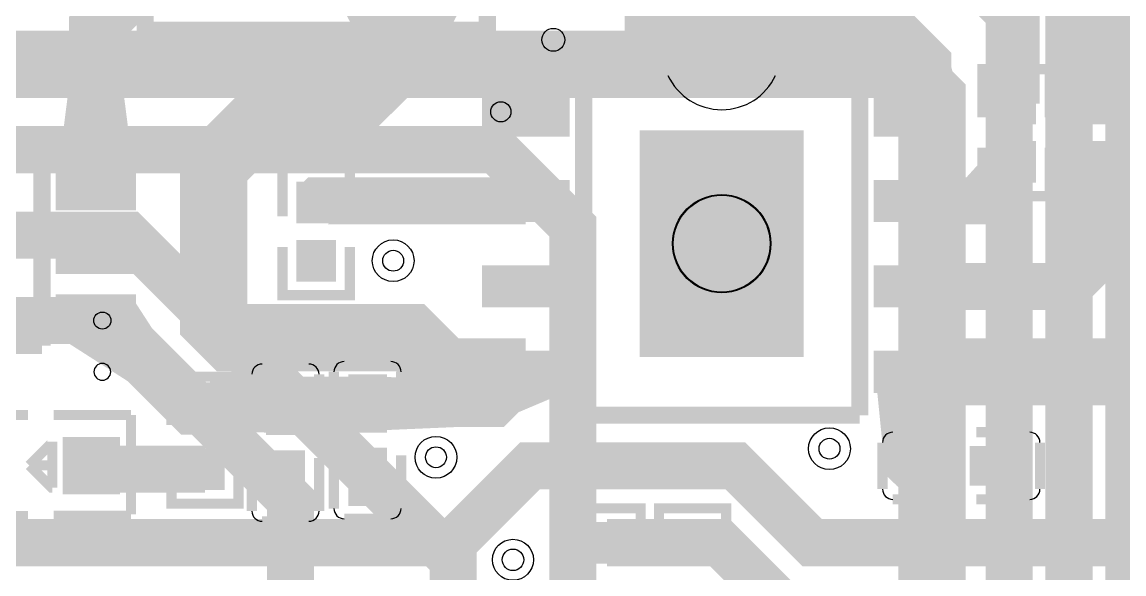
# Model space of a CAD drawing. Header units: millimetres. Extents: x -24 to 24, y -24 to 24.
# Drawn here: x -5.76 to 10.6, y 4.87 to 13.07 of the extents above; entities that cross this region are included whole.
import ezdxf

# ---------------------------------------------------------------- set-up
doc = ezdxf.new("R2010")
doc.units = ezdxf.units.MM
for name, color, linetype, true_color in [('BoardOutLine', 7, 'Continuous', 0xff00ff), ('BottomLayer', 7, 'Continuous', 0x0000ff), ('BottomSolderMaskLayer', 7, 'Continuous', 0xaa00ff), ('Document', 7, 'Continuous', 0xffffff), ('Hole', 7, 'Continuous', 0x222222), ('Multi-Layer', 7, 'Continuous', 0xc0c0c0), ('TopLayer', 7, 'Continuous', 0xff0000), ('TopPasteMaskLayer', 7, 'Continuous', 0x808080), ('TopSilkLayer', 7, 'Continuous', 0xffcc00), ('TopSolderMaskLayer', 7, 'Continuous', 0x800080)]:
    doc.layers.add(name, color=color, linetype=linetype, true_color=true_color)

msp = doc.modelspace()

# ---------------------------------------------------------------- hatches: boundary and pattern name
at = {"layer": 'BottomSolderMaskLayer'}
msp.add_hatch(color=256, dxfattribs=at).paths.add_polyline_path([(3.4053524834323525, 8.094081519345764), (3.4053524834323525, 11.463931659046125), (5.8422980118687065, 11.463931659046125), (5.8422980118687065, 8.094081519345764)])
at = {"layer": 'Document'}
for points in [[(-4.801625603251182, 6.209931419862755), (-4.801625603251182, 6.749936499873002), (-4.671653543307116, 6.749936499873002), (-4.671653543307116, 6.209931419862755)], [(-5.007264414528777, 6.545389890779802), (-4.467259334518644, 6.545389890779802), (-4.467259334518644, 6.415392430784777), (-5.007264414528777, 6.415392430784777)]]:
    msp.add_hatch(color=256, dxfattribs=at).paths.add_polyline_path(points)
at = {"layer": 'Multi-Layer'}
msp.add_hatch(color=256, dxfattribs=at).paths.add_polyline_path([(3.423825247650484, 8.129006858013781), (3.423825247650484, 11.429006858013736), (5.823825247650348, 11.429006858013736), (5.823825247650348, 8.129006858013781)])
at = {"layer": 'TopLayer'}
for points in [[(0.7736601473203564, 13.324856489712943), (-1.0271653543308048, 13.324856489712943), (-0.6270002540004498, 12.573025146050213), (0.3729997459995502, 12.573025146050213)], [(0.5708153416306914, 12.943053086106147), (-1.229210058420108, 12.943053086106147), (-0.8291592583185547, 12.370866141732222), (0.17084074168144525, 12.370866141732222)], [(6.931684023368007, 11.983726187452248), (8.133101346202693, 11.983726187452248), (8.032143764287639, 12.406896113792186), (7.032143764287639, 12.406896113792186)], [(-4.115849631699234, 10.911861823723598), (-5.220726441452939, 10.911861823723598), (-5.069062738125467, 12.111861823723643), (-4.269062738125399, 12.111861823723643)], [(-4.114795529591106, 10.911851663703374), (-5.219723139446273, 10.911851663703374), (-5.068498856997621, 12.111851663703305), (-4.268498856997667, 12.111851663703305)], [(9.263652527305112, 11.58003556007111), (8.723647447294752, 11.58003556007111), (8.723647447294752, 12.14566929133855), (9.263652527305112, 12.14566929133855)], [(10.481838963678001, 11.58003556007111), (9.941833883667869, 11.58003556007111), (9.941833883667869, 12.14566929133855), (10.481838963678001, 12.14566929133855)], [(2.315519431038865, 11.984023368046678), (2.315519431038865, 11.384023368046769), (1.1155194310388197, 11.384023368046769), (1.1155194310388197, 11.984023368046678)], [(8.13213106426224, 11.984023368046678), (8.13213106426224, 11.384023368046769), (6.932131064262194, 11.384023368046769), (6.932131064262194, 11.984023368046678)], [(9.263652527305112, 10.714401828803602), (8.723647447294752, 11.28001016002031), (8.168732537465075, 10.667233934467845), (8.657962915925964, 10.16652273304544)], [(9.263652527305112, 11.28001016002031), (8.723647447294752, 11.28001016002031), (8.723647447294752, 10.714376428752757), (9.263652527305112, 10.714376428752757)], [(10.481838963678001, 11.28001016002031), (9.941833883667869, 11.28001016002031), (9.941833883667869, 10.714376428752757), (10.481838963678001, 10.714376428752757)], [(-4.116560833121639, 10.290551181102273), (-4.116560833121639, 10.912852425704841), (-5.221463042926075, 10.912852425704841), (-5.221463042926075, 10.290551181102273)], [(-1.667005334010696, 10.107848615697208), (-1.1270002540004498, 10.107848615697208), (-1.1270002540004498, 10.673482346964647), (-1.667005334010696, 10.673482346964647)], [(2.315519431038865, 10.714020828041612), (2.315519431038865, 10.114020828041703), (1.1155194310388197, 10.114020828041703), (1.1155194310388197, 10.714020828041612)], [(8.13213106426224, 10.714020828041612), (8.13213106426224, 10.114020828041703), (6.932131064262194, 10.114020828041703), (6.932131064262194, 10.714020828041612)], [(-4.116535433070794, 9.34023368046735), (-4.116535433070794, 9.962534925069804), (-5.22143764287523, 9.962534925069804), (-5.22143764287523, 9.34023368046735)], [(-1.667005334010696, 9.807823215646408), (-1.1270002540004498, 9.807823215646408), (-1.1270002540004498, 9.242189484378969), (-1.667005334010696, 9.242189484378969)], [(2.315519431038865, 9.444018288036546), (2.315519431038865, 8.844018288036636), (1.1155194310388197, 8.844018288036636), (1.1155194310388197, 9.444018288036546)], [(8.13213106426224, 9.444018288036546), (8.13213106426224, 8.844018288036636), (6.932131064262194, 8.844018288036636), (6.932131064262194, 9.444018288036546)], [(-4.116535433070794, 8.391084582169128), (-4.116535433070794, 9.013385826771696), (-5.22143764287523, 9.013385826771696), (-5.22143764287523, 8.391084582169128)], [(-4.115849631699234, 8.957429514859086), (-5.220726441452939, 8.392176784353524), (-4.197790195580296, 7.736068072136163), (-3.542900685801442, 8.071120142240261)], [(2.315519431038865, 8.174015748031366), (2.315519431038865, 7.57401574803157), (1.1155194310388197, 7.57401574803157), (1.1155194310388197, 8.174015748031366)], [(8.13213106426224, 8.174015748031366), (8.13213106426224, 7.57401574803157), (6.932131064262194, 7.57401574803157), (6.932131064262194, 8.174015748031366)], [(2.315519431038865, 7.573990347980725), (1.1155448310896645, 7.990982981965999), (0.9970789941579596, 7.650571501142963), (1.611912623825333, 7.275463550927157)], [(-2.1231648463297006, 6.970942341884665), (-2.1231648463297006, 7.761036322072528), (-2.9728473456946176, 7.741021082042153), (-2.9728473456946176, 6.99100838201673)], [(-1.5831851663704128, 6.970942341884665), (-2.1231902463804317, 6.970942341884665), (-2.1231902463804317, 7.761036322072528), (-1.5831851663704128, 7.761036322072528)], [(-0.36499872999741, 7.008026416052758), (-0.9050038100076563, 7.008026416052758), (-0.9050038100076563, 7.7981203962407335), (-0.36499872999741, 7.7981203962407335)], [(-0.36499872999741, 7.7981203962407335), (-0.36499872999741, 7.008026416052758), (0.6849885699772358, 7.053086106172145), (0.6849885699772358, 7.753086106172191)], [(-2.778003556007093, 7.008026416052758), (-3.3180086360172254, 7.008026416052758), (-3.3180086360172254, 7.573660147320311), (-2.778003556007093, 7.573660147320311)], [(8.132105664211394, 7.573990347980725), (6.932131064262194, 7.573990347980725), (7.032156464312948, 6.579629159258275), (8.032156464312948, 6.579629159258275)], [(-5.1367538735077005, 6.080543561087097), (-5.1367538735077005, 6.880543561087052), (-4.336753873507746, 6.880543561087052), (-4.336753873507746, 6.080543561087097)], [(-2.778003556007093, 6.708001016001958), (-3.3180086360172254, 6.708001016001958), (-3.3180086360172254, 6.142367284734519), (-2.778003556007093, 6.142367284734519)], [(-0.36499872999741, 6.708001016001958), (-0.9050038100076563, 6.708001016001958), (-0.9050038100076563, 5.917907035814096), (-0.36499872999741, 5.917907035814096)], [(8.029819659639315, 6.747015494030961), (8.029819659639315, 6.207010414020829), (7.23972567945134, 6.207010414020829), (7.23972567945134, 6.747015494030961)], [(8.329845059690115, 6.747015494030961), (8.329845059690115, 6.207010414020829), (9.11993903987809, 6.207010414020829), (9.11993903987809, 6.747015494030961)], [(-1.5831851663704128, 6.670916941833866), (-2.1231902463804317, 6.670916941833866), (-2.1231902463804317, 5.88082296164589), (-1.5831851663704128, 5.88082296164589)], [(3.1910083820168893, 5.051206502412924), (2.651003302006643, 5.051206502412924), (2.651003302006643, 5.6168402336804775), (3.1910083820168893, 5.6168402336804775)], [(4.461010922021842, 5.051206502412924), (3.9210058420117093, 5.051206502412924), (3.9210058420117093, 5.6168402336804775), (4.461010922021842, 5.6168402336804775)]]:
    msp.add_hatch(color=256, dxfattribs=at).paths.add_polyline_path(points)
at = {"layer": 'TopPasteMaskLayer'}
for points in [[(9.22364744729498, 11.5650241300483), (8.763652527305112, 11.5650241300483), (8.723647447294752, 11.60502921005832), (8.723647447294752, 12.105664211328417), (8.763652527305112, 12.14566929133855), (9.22364744729498, 12.14566929133855), (9.263652527305112, 12.105664211328417), (9.263652527305112, 11.60502921005832)], [(10.441833883667869, 11.5650241300483), (9.981838963678001, 11.5650241300483), (9.941833883667869, 11.60502921005832), (9.941833883667869, 12.105664211328417), (9.981838963678001, 12.14566929133855), (10.441833883667869, 12.14566929133855), (10.481838963678001, 12.105664211328417), (10.481838963678001, 11.60502921005832)], [(2.315519431038865, 11.984023368046678), (2.315519431038865, 11.384023368046769), (1.1155194310388197, 11.384023368046769), (1.1155194310388197, 11.984023368046678)], [(8.13213106426224, 11.984023368046678), (8.13213106426224, 11.384023368046769), (6.932131064262194, 11.384023368046769), (6.932131064262194, 11.984023368046678)], [(9.22364744729498, 11.29502159004312), (8.763652527305112, 11.29502159004312), (8.723647447294752, 11.255016510032988), (8.723647447294752, 10.754381508763004), (8.763652527305112, 10.714376428752757), (9.22364744729498, 10.714376428752757), (9.263652527305112, 10.754381508763004), (9.263652527305112, 11.255016510032988)], [(10.441833883667869, 11.29502159004312), (9.981838963678001, 11.29502159004312), (9.941833883667869, 11.255016510032988), (9.941833883667869, 10.754381508763004), (9.981838963678001, 10.714376428752757), (10.441833883667869, 10.714376428752757), (10.481838963678001, 10.754381508763004), (10.481838963678001, 11.255016510032988)], [(-4.116560833121639, 10.290551181102273), (-4.116560833121639, 10.912852425704841), (-5.221463042926075, 10.912852425704841), (-5.221463042926075, 10.290551181102273)], [(-1.6270002540004498, 10.092837185674284), (-1.167005334010696, 10.092837185674284), (-1.1270002540004498, 10.13284226568453), (-1.1270002540004498, 10.633477266954515), (-1.167005334010696, 10.673482346964647), (-1.6270002540004498, 10.673482346964647), (-1.667005334010696, 10.633477266954515), (-1.667005334010696, 10.13284226568453)], [(2.315519431038865, 10.714020828041612), (2.315519431038865, 10.114020828041703), (1.1155194310388197, 10.114020828041703), (1.1155194310388197, 10.714020828041612)], [(8.13213106426224, 10.714020828041612), (8.13213106426224, 10.114020828041703), (6.932131064262194, 10.114020828041703), (6.932131064262194, 10.714020828041612)], [(-4.116535433070794, 9.34023368046735), (-4.116535433070794, 9.962534925069804), (-5.22143764287523, 9.962534925069804), (-5.22143764287523, 9.34023368046735)], [(-1.6270002540004498, 9.822834645669332), (-1.167005334010696, 9.822834645669332), (-1.1270002540004498, 9.782829565659085), (-1.1270002540004498, 9.282194564389101), (-1.167005334010696, 9.242189484378969), (-1.6270002540004498, 9.242189484378969), (-1.667005334010696, 9.282194564389101), (-1.667005334010696, 9.782829565659085)], [(2.315519431038865, 9.444018288036546), (2.315519431038865, 8.844018288036636), (1.1155194310388197, 8.844018288036636), (1.1155194310388197, 9.444018288036546)], [(8.13213106426224, 9.444018288036546), (8.13213106426224, 8.844018288036636), (6.932131064262194, 8.844018288036636), (6.932131064262194, 9.444018288036546)], [(-4.116535433070794, 8.391084582169128), (-4.116535433070794, 9.013385826771696), (-5.22143764287523, 9.013385826771696), (-5.22143764287523, 8.391084582169128)], [(2.315519431038865, 8.174015748031366), (2.315519431038865, 7.57401574803157), (1.1155194310388197, 7.57401574803157), (1.1155194310388197, 8.174015748031366)], [(8.13213106426224, 8.174015748031366), (8.13213106426224, 7.57401574803157), (6.932131064262194, 7.57401574803157), (6.932131064262194, 8.174015748031366)], [(-2.818008636017339, 6.993014986029948), (-3.278003556007093, 6.993014986029948), (-3.3180086360172254, 7.033020066040081), (-3.3180086360172254, 7.533655067310065), (-3.278003556007093, 7.573660147320311), (-2.818008636017339, 7.573660147320311), (-2.778003556007093, 7.533655067310065), (-2.778003556007093, 7.033020066040081)], [(-2.078206756413465, 7.600914401828732), (-1.628194056387997, 7.600914401828732), (-1.578206756413465, 7.550901701803355), (-1.578206756413465, 7.070916941833843), (-1.628194056387997, 7.0009144018288225), (-2.078206756413465, 7.0009144018288225), (-2.1281940563881108, 7.070916941833843), (-2.1281940563881108, 7.550901701803355)], [(-0.8600203200406895, 7.6379984759969375), (-0.4100076200152216, 7.6379984759969375), (-0.3600203200405758, 7.5879857759715605), (-0.3600203200405758, 7.108001016001936), (-0.4100076200152216, 7.037998475996915), (-0.8600203200406895, 7.037998475996915), (-0.9100076200152216, 7.108001016001936), (-0.9100076200152216, 7.5879857759715605)], [(-5.1367538735077005, 6.080543561087097), (-5.1367538735077005, 6.880543561087052), (-4.336753873507746, 6.880543561087052), (-4.336753873507746, 6.080543561087097)], [(-2.818008636017339, 6.723012446024882), (-3.278003556007093, 6.723012446024882), (-3.3180086360172254, 6.683007366014749), (-3.3180086360172254, 6.182372364744765), (-3.278003556007093, 6.142367284734519), (-2.818008636017339, 6.142367284734519), (-2.778003556007093, 6.182372364744765), (-2.778003556007093, 6.683007366014749)], [(7.399847599695249, 6.251993903987682), (7.399847599695249, 6.70200660401315), (7.44986029972074, 6.751993903987795), (7.929845059690024, 6.751993903987795), (7.999847599695158, 6.70200660401315), (7.999847599695158, 6.251993903987682), (7.929845059690024, 6.20200660401315), (7.44986029972074, 6.20200660401315)], [(8.359867919735962, 6.251993903987682), (8.359867919735962, 6.70200660401315), (8.429845059690024, 6.751993903987795), (8.909855219710607, 6.751993903987795), (8.95986791973587, 6.70200660401315), (8.95986791973587, 6.251993903987682), (8.909855219710607, 6.20200660401315), (8.429845059690024, 6.20200660401315)], [(-2.078206756413465, 6.640894081788133), (-1.628194056387997, 6.640894081788133), (-1.578206756413465, 6.570916941833957), (-1.578206756413465, 6.090906781813487), (-1.628194056387997, 6.04089408178811), (-2.078206756413465, 6.04089408178811), (-2.1281940563881108, 6.090906781813487), (-2.1281940563881108, 6.570916941833957)], [(-0.8600203200406895, 6.677978155956339), (-0.4100076200152216, 6.677978155956339), (-0.3600203200405758, 6.608001016001936), (-0.3600203200405758, 6.127990855981693), (-0.4100076200152216, 6.077978155956316), (-0.8600203200406895, 6.077978155956316), (-0.9100076200152216, 6.127990855981693), (-0.9100076200152216, 6.608001016001936)], [(3.1510033020065293, 5.0361950723901145), (2.6910083820167756, 5.0361950723901145), (2.651003302006643, 5.076200152400361), (2.651003302006643, 5.576835153670345), (2.6910083820167756, 5.6168402336804775), (3.1510033020065293, 5.6168402336804775), (3.1910083820168893, 5.576835153670345), (3.1910083820168893, 5.076200152400361)], [(4.421005842011709, 5.0361950723901145), (3.961010922021842, 5.0361950723901145), (3.9210058420117093, 5.076200152400361), (3.9210058420117093, 5.576835153670345), (3.961010922021842, 5.6168402336804775), (4.421005842011709, 5.6168402336804775), (4.461010922021842, 5.576835153670345), (4.461010922021842, 5.076200152400361)]]:
    msp.add_hatch(color=256, dxfattribs=at).paths.add_polyline_path(points)
at = {"layer": 'TopSolderMaskLayer'}
for points in [[(9.287900622500729, 11.55343121711644), (8.699399352099135, 11.55343121711644), (8.699399352099135, 12.172276023761924), (9.287900622500729, 12.172276023761924)], [(10.506087058873618, 11.55343121711644), (9.917585788472024, 11.55343121711644), (9.917585788472024, 12.172276023761924), (10.506087058873618, 12.172276023761924)], [(2.366319532639068, 11.9967233934467), (2.366319532639068, 11.371323342646633), (1.0647193294387307, 11.371323342646633), (1.0647193294387307, 11.9967233934467)], [(8.182931165862328, 11.9967233934467), (8.182931165862328, 11.371323342646633), (6.8813309626618775, 11.371323342646633), (6.8813309626618775, 11.9967233934467)], [(3.4053524834323525, 8.094081519345764), (3.4053524834323525, 11.463931659046125), (5.8422980118687065, 11.463931659046125), (5.8422980118687065, 8.094081519345764)], [(9.287900622500729, 11.30661450297498), (8.699399352099135, 11.30661450297498), (8.699399352099135, 10.687769696329497), (9.287900622500729, 10.687769696329497)], [(10.506087058873618, 11.30661450297498), (9.917585788472024, 11.30661450297498), (9.917585788472024, 10.687769696329497), (10.506087058873618, 10.687769696329497)], [(-4.071460710268298, 10.276244237545939), (-4.071460710268298, 10.92715703362444), (-5.266559018832254, 10.92715703362444), (-5.266559018832254, 10.276244237545939)], [(-1.6912534292064265, 10.081244272742538), (-1.1027521588047193, 10.081244272742538), (-1.1027521588047193, 10.700089079387908), (-1.6912534292064265, 10.700089079387908)], [(2.366319532639068, 10.726720853441634), (2.366319532639068, 10.101320802641567), (1.0647193294387307, 10.101320802641567), (1.0647193294387307, 10.726720853441634)], [(8.182931165862328, 10.726720853441634), (8.182931165862328, 10.101320802641567), (6.8813309626618775, 10.101320802641567), (6.8813309626618775, 10.726720853441634)], [(-4.071433236744042, 9.325933743821452), (-4.071433236744042, 9.976846539899952), (-5.266531545307885, 9.976846539899952), (-5.266531545307885, 9.325933743821452)], [(-1.6912534292064265, 9.834427558601078), (-1.1027521588047193, 9.834427558601078), (-1.1027521588047193, 9.215582751955708), (-1.6912534292064265, 9.215582751955708)], [(2.366319532639068, 9.456718313436568), (2.366319532639068, 8.8313182626365), (1.0647193294387307, 8.8313182626365), (1.0647193294387307, 9.456718313436568)], [(8.182931165862328, 9.456718313436568), (8.182931165862328, 8.8313182626365), (6.8813309626618775, 8.8313182626365), (6.8813309626618775, 9.456718313436568)], [(-4.071433236744042, 8.37677530297583), (-4.071433236744042, 9.02768809905433), (-5.266531545307885, 9.02768809905433), (-5.266531545307885, 8.37677530297583)], [(2.366319532639068, 8.186715773431501), (2.366319532639068, 7.561315722631434), (1.0647193294387307, 7.561315722631434), (1.0647193294387307, 8.186715773431501)], [(8.182931165862328, 8.186715773431501), (8.182931165862328, 7.561315722631434), (6.8813309626618775, 7.561315722631434), (6.8813309626618775, 8.186715773431501)], [(-1.565825008201159, 6.933776547891739), (-2.1405504045496855, 6.933776547891739), (-2.1405504045496855, 7.798197337128386), (-1.565825008201159, 7.798197337128386)], [(-0.3476385718281563, 6.970860622059831), (-0.9223639681767963, 6.970860622059831), (-0.9223639681767963, 7.835281411296592), (-0.3476385718281563, 7.835281411296592)], [(-2.7537554608113624, 6.981422073098088), (-3.3422567312130695, 6.981422073098088), (-3.3422567312130695, 7.600266879743572), (-2.7537554608113624, 7.600266879743572)], [(-5.1621474726820225, 6.0551418973805085), (-5.1621474726820225, 6.905941998980779), (-4.311347371081752, 6.905941998980779), (-4.311347371081752, 6.0551418973805085)], [(-2.7537554608113624, 6.734605358956628), (-3.3422567312130695, 6.734605358956628), (-3.3422567312130695, 6.115760552311258), (-2.7537554608113624, 6.115760552311258)], [(-1.565825008201159, 6.7080827358267925), (-2.1405504045496855, 6.7080827358267925), (-2.1405504045496855, 5.843661946590032), (-1.565825008201159, 5.843661946590032)], [(-0.3476385718281563, 6.745166809994885), (-0.9223639681767963, 6.745166809994885), (-0.9223639681767963, 5.880746020758238), (-0.3476385718281563, 5.880746020758238)], [(8.055221343568292, 6.772415544831119), (8.055221343568292, 6.1816103632206705), (7.214327261779999, 6.1816103632206705), (7.214327261779999, 6.772415544831119)], [(8.304443375761366, 6.772415544831119), (8.304443375761366, 6.1816103632206705), (9.14533745754943, 6.1816103632206705), (9.14533745754943, 6.772415544831119)], [(3.215256477212506, 5.024602159458254), (2.6267552068109126, 5.024602159458254), (2.6267552068109126, 5.643446966103738), (3.215256477212506, 5.643446966103738)], [(4.485259017217686, 5.024602159458254), (3.896757746815865, 5.024602159458254), (3.896757746815865, 5.643446966103738), (4.485259017217686, 5.643446966103738)]]:
    msp.add_hatch(color=256, dxfattribs=at).paths.add_polyline_path(points)

# ---------------------------------------------------------------- linework, layer by layer
at = {"layer": 'BoardOutLine'}
msp.add_circle((0, 0), 24.000000000000004, dxfattribs=at)
at = {"layer": 'BottomLayer'}
for points, const_width in [([(1.3970027940056298, -3.302006604013286), (1.3970027940056298, -3.9370078740157624), (1.9050038100076563, -4.445008890017789), (6.9850139700279215, -4.445008890017789), (10.668021336042784, -0.7620015240030398), (10.668021336042784, 18.542037084074195), (9.017018034036028, 20.193040386080725), (0.8890017780036032, 20.193040386080725), (-0.38100076200146304, 18.92303784607566), (-0.38100076200146304, 17.52603505207003)], 0.7000000000000001), ([(1.5240030480060796, 18.16103632207262), (8.890017780035578, 18.16103632207262), (9.779019558039181, 17.272034544069015), (9.779019558039181, -0.12700025400056347), (7.620015240030398, -2.2860045720091193), (1.3970027940056298, -2.2860045720091193)], 0.7000000000000001), ([(0.63500127000259, 18.03403606807217), (0.63500127000259, 16.63703327406654), (7.366014732029498, 16.63703327406654), (8.890017780035578, 15.11303022606046), (8.890017780035578, 0.7620015240030398), (6.731013462027022, -1.3970027940056298), (1.651003302006643, -1.3970027940056298)], 0.7000000000000001), ([(-14.35102870205742, 12.446024892049763), (7.239014478029048, 12.446024892049763), (7.747015494031075, 11.938023876047737), (7.747015494031075, 3.429006858013736), (6.477012954025895, 2.159004318008556), (3.5560071120141856, 2.159004318008556)], 1), ([(-17.907035814071605, 12.573025146050213), (-17.907035814071605, 10.66802133604267), (-17.145034290068565, 9.90601981203963), (-4.191008382016776, 9.90601981203963), (0.63500127000259, 5.080010160020265), (0.63500127000259, 1.1430022860045028)], 0.7000000000000001), ([(-12.19202438404875, 11.176022352044697), (1.2700025400050663, 11.176022352044697), (2.413004826009683, 10.03302006604008), (2.413004826009683, 1.6510033020065293), (1.016002032004053, 0.25400050800101326)], 0.7000000000000001), ([(-20.320040640081288, 8.636017272034564), (-4.445008890017789, 8.636017272034564), (-1.7780035560070928, 5.969011938023868), (-1.7780035560070928, 3.048006096012159), (-4.318008636017225, 0.5080010160020265), (-4.318008636017225, -11.176022352044697), (-3.429006858013736, -12.0650241300483), (-1.397002794005516, -12.0650241300483), (-0.6350012700024763, -11.30302260604526), (-0.6350012700024763, -1.2700025400050663)], 0.7000000000000001)]:
    msp.add_lwpolyline(points, dxfattribs=dict(at, const_width=const_width))
at = {"layer": 'BottomSolderMaskLayer'}
msp.add_circle((4.6238252476505295, 9.779019558039067), 0.7298869534200457, dxfattribs=at)
at = {"layer": 'Document'}
for centre, radius in [((1.3439166878334845, 11.738887477774938), 0.15011430022860048), ((-4.572009144018239, 8.635763271526457), 0.12700025400050802)]:
    msp.add_circle(centre, radius, dxfattribs=at)
at = {"layer": 'Hole'}
for centre, radius in [((-0.25400050800101326, 9.525019050038054), 0.15499110998222), ((6.223012446024995, 6.731013462026908), 0.15499110998222), ((0.38100076200157673, 6.604013208026345), 0.15499110998222), ((1.5240030480060796, 5.080010160020265), 0.15999491998984)]:
    msp.add_circle(centre, radius, dxfattribs=at)
at = {"layer": 'Multi-Layer'}
for centre, radius in [((4.6238252476505295, 9.779019558039067), 0.7188214376428754), ((-0.25400050800101326, 9.525019050038054), 0.31000762001524007), ((6.223012446024995, 6.731013462026908), 0.31000762001524007), ((0.38100076200157673, 6.604013208026345), 0.31000762001524007), ((1.5240030480060796, 5.080010160020265), 0.30500381000762006)]:
    msp.add_circle(centre, radius, dxfattribs=at)
at = {"layer": 'TopLayer'}
for points, const_width in [([(10.210820421640847, 11.861823723647376), (10.210820421640847, 13.665227330454627), (8.001016002031974, 15.8750317500635), (5.4229108458216615, 15.8750317500635)], 0.7000000000000001), ([(1.714503429006868, 7.874015748031525), (0.5080010160020265, 7.874015748031525), (0, 8.382016764033551), (-2.667005334010696, 8.382016764033551), (-2.9210058420117093, 8.636017272034564), (-2.9210058420117093, 10.922021844043684), (-2.1590043180086695, 11.684023368046724), (-1.016002032004053, 11.684023368046724), (-0.12700025400044979, 12.573025146050213), (-0.12700025400044979, 14.224028448056856)], 1), ([(-4.668529337058658, 10.601981203962282), (-4.668529337058658, 12.984505969011934), (-3.429006858013736, 14.224028448056856), (-2.667005334010696, 14.224028448056856)], 0.8), ([(3.721107442214816, 14.097028194056406), (3.6830073660146354, 14.058928117856226), (3.6830073660146354, 13.081026162052353), (4.064008128016212, 12.700025400050777), (7.239014478029048, 12.700025400050777), (7.531115062230128, 12.407924815849583), (7.531115062230128, 11.684023368046724)], 1), ([(8.99415798831592, 11.861823723647376), (8.99415798831592, 13.103886207772462), (8.001016002031974, 14.097028194056406), (5.4229108458216615, 14.097028194056406)], 0.7000000000000001), ([(7.531115062230128, 10.414020828041657), (8.40995681991376, 10.414020828041657), (8.99415798831592, 10.998221996444045)], 0.7000000000000001), ([(10.210820421640847, 10.998221996444045), (10.160020320040758, 10.944881889763792), (10.160020320040758, 9.525019050038054), (9.779019558039181, 9.144018288036591), (7.531115062230128, 9.144018288036591)], 0.7000000000000001), ([(-1.397002794005516, 10.391160782321549), (-1.3741427482854078, 10.414020828041657), (1.714503429006868, 10.414020828041657)], 0.7000000000000001), ([(7.531115062230128, 7.874015748031525), (12.319024638049314, 7.874015748031525), (12.893065786131729, 8.448056896113826), (12.893065786131729, 9.540259080518126)], 1), ([(-4.668529337058658, 8.70205740411484), (-3.258826517653006, 7.289814579629137), (-3.048006096012159, 7.289814579629137)], 0.7000000000000001), ([(7.63525527051047, 6.477012954025895), (7.531115062230128, 6.5786131572263), (7.531115062230128, 7.874015748031525)], 1), ([(1.714503429006868, 7.874015748031525), (1.2446024892050218, 7.404114808229565), (-0.6350012700024763, 7.404114808229565)], 0.7000000000000001), ([(-3.048006096012159, 7.289814579629137), (-2.9718059436117983, 7.3660147320293845), (-1.8542037084074536, 7.3660147320293845)], 0.7000000000000001), ([(-1.8542037084074536, 7.3660147320293845), (-1.8161036322072732, 7.404114808229565), (-0.6350012700024763, 7.404114808229565)], 0.8), ([(18.66903733807476, 6.096012192024318), (12.319024638049314, 6.096012192024318), (11.55702311404616, 5.334010668021278), (5.969011938023868, 5.334010668021278), (4.826009652019366, 6.477012954025895), (1.7780035560070928, 6.477012954025895), (0.63500127000259, 5.334010668021278), (-7.874015748031525, 5.334010668021278)], 0.7000000000000001), ([(-3.048006096012159, 6.426212852425692), (-4.68122936245868, 6.426212852425692), (-4.7371094742189825, 6.479552959105945)], 0.7000000000000001), ([(2.9210058420117093, 5.334010668021278), (4.191008382016889, 5.334010668021278)], 0.7000000000000001), ([(4.191008382016889, 5.334010668021278), (4.594869189738347, 5.334010668021278), (6.350012700025445, 3.578867157734294), (6.350012700025445, 2.2860045720091193)], 0.7000000000000001)]:
    msp.add_lwpolyline(points, dxfattribs=dict(at, const_width=const_width))
at = {"layer": 'TopSilkLayer', "const_width": 0.25400050800101603}
msp.add_lwpolyline([(1.1430022860046165, 12.95402590805179), (-3.9370078740157624, 12.95402590805179), (-3.9370078740157624, 15.494030988061922), (1.1430022860046165, 15.494030988061922), (1.1430022860046165, 12.95402590805179)], close=True, dxfattribs=at)
at = {"layer": 'TopSilkLayer'}
for points, const_width in [([(2.5737871475743077, 7.229108458216842), (2.5737871475743077, 12.329184658369286)], 0.25400050800101603), ([(3.823723647447423, 12.328930657861292), (2.5737871475743077, 12.328930657861292)], 0.25400050800101603), ([(5.423926847853636, 12.328930657861292), (6.673863347726638, 12.328930657861292)], 0.25400050800101603), ([(6.673863347726638, 12.328930657861292), (6.673863347726638, 7.228854457708849)], 0.25400050800101603), ([(9.492252984505967, 11.65623571247147), (9.492252984505967, 12.374269748539518), (8.495046990094124, 12.374269748539518), (8.495046990094124, 11.65623571247147)], 0.15240030480060962), ([(10.710439420878856, 11.65623571247147), (10.710439420878856, 12.374269748539518), (9.713233426466786, 12.374269748539518), (9.713233426466786, 11.65623571247147)], 0.15240030480060962), ([(-5.468630937261878, 8.26484632969266), (-6.469392938785859, 8.26484632969266), (-6.469392938785859, 11.063931927863791), (-5.468630937261878, 11.063931927863791)], 0.25400050800101603), ([(-5.468630937261878, 11.063931927863791), (-5.468630937261878, 8.26484632969266)], 0.25400050800101603), ([(9.492252984505967, 11.20381000761995), (9.492252984505967, 10.485775971551902), (8.495046990094124, 10.485775971551902), (8.495046990094124, 11.20381000761995)], 0.15240030480060962), ([(10.710439420878856, 11.20381000761995), (10.710439420878856, 10.485775971551902), (9.713233426466786, 10.485775971551902), (9.713233426466786, 11.20381000761995)], 0.15240030480060962), ([(-1.8956057912116648, 10.184048768097455), (-1.8956057912116648, 10.902082804165616), (-0.898399796799481, 10.902082804165616), (-0.898399796799481, 10.184048768097455)], 0.15240030480060962), ([(-1.8956057912116648, 9.731623063246047), (-1.8956057912116648, 9.013589027178), (-0.898399796799481, 9.013589027178), (-0.898399796799481, 9.731623063246047)], 0.15240030480060962), ([(-1.506985013970052, 7.989636779273496), (-2.1993903987807926, 7.989636779273496)], 0.15240030480060962), ([(-0.2887985775971629, 8.026720853441702), (-0.9812039624079034, 8.026720853441702)], 0.15240030480060962), ([(-2.549403098806124, 7.0842265684531185), (-2.549403098806124, 7.80226060452128), (-3.546609093218194, 7.80226060452128), (-3.546609093218194, 7.0842265684531185)], 0.15240030480060962), ([(-2.3517907035814005, 7.837236474472888), (-2.3517907035814005, 7.047142494284913)], 0.15240030480060962), ([(-1.354584709169444, 7.047142494284913), (-1.354584709169444, 7.837236474472888)], 0.15240030480060962), ([(-1.1336042672085114, 7.874320548641094), (-1.1336042672085114, 7.0842265684531185)], 0.15240030480060962), ([(-0.13639827279644123, 7.0842265684531185), (-0.13639827279644123, 7.874320548641094)], 0.15240030480060962), ([(-5.6757683515367034, 7.231292862585633), (-6.725882651765346, 7.231292862585633)], 0.15001270002540007), ([(-5.29575819151637, 7.233578867157689), (-4.145694691389394, 7.233578867157689)], 0.15001270002540007), ([(-4.145694691389394, 7.233528067056113), (-4.145694691389394, 5.753543307086602)], 0.15001270002540007), ([(6.673863347726638, 7.229108458216842), (2.5737871475743077, 7.229108458216842)], 0.25400050800101603), ([(7.953619507238955, 6.97561595123193), (7.163525527050979, 6.97561595123193)], 0.15240030480060962), ([(8.406045212090476, 6.97561595123193), (9.196139192278451, 6.97561595123193)], 0.15240030480060962), ([(-5.315798831597704, 6.833553467106867), (-5.315798831597704, 6.8235458470917365), (-5.655803911607791, 6.483540767081536)], 0.15001270002540007), ([(-5.315798831597704, 6.833553467106867), (-5.315798831597704, 6.153517907035848)], 0.15001270002540007), ([(7.0111252222504845, 6.823215646431208), (7.0111252222504845, 6.1308102616205815)], 0.15240030480060962), ([(9.348539497078946, 6.823215646431208), (9.348539497078946, 6.1308102616205815)], 0.15240030480060962), ([(-2.549403098806124, 6.631800863601711), (-2.549403098806124, 5.91376682753355), (-3.546609093218194, 5.91376682753355), (-3.546609093218194, 6.631800863601711)], 0.15240030480060962), ([(-1.1336042672085114, 5.841706883413735), (-1.1336042672085114, 6.631800863601711)], 0.15240030480060962), ([(-0.13639827279644123, 6.631800863601711), (-0.13639827279644123, 5.841706883413735)], 0.15240030480060962), ([(-5.315798831597704, 6.153517907035848), (-5.325704851409682, 6.153517907035848), (-5.655803911607791, 6.483540767081536)], 0.15001270002540007), ([(-5.315798831597704, 6.483540767081536), (-5.655803911607791, 6.483540767081536)], 0.15001270002540007), ([(-2.3517907035814005, 5.804622809245643), (-2.3517907035814005, 6.594716789433619)], 0.15240030480060962), ([(-1.354584709169444, 6.594716789433619), (-1.354584709169444, 5.804622809245643)], 0.15240030480060962), ([(7.163525527050979, 5.97840995681986), (7.953619507238955, 5.97840995681986)], 0.15240030480060962), ([(9.196139192278451, 5.97840995681986), (8.406045212090476, 5.97840995681986)], 0.15240030480060962), ([(3.4196088392177444, 5.127406654813285), (3.4196088392177444, 5.845440690881333), (2.4224028448056742, 5.845440690881333), (2.4224028448056742, 5.127406654813285)], 0.15240030480060962), ([(4.689611379222924, 5.127406654813285), (4.689611379222924, 5.845440690881333), (3.692405384810627, 5.845440690881333), (3.692405384810627, 5.127406654813285)], 0.15240030480060962), ([(-5.6757683515367034, 5.731165862331636), (-6.725882651765346, 5.731165862331636)], 0.15001270002540007), ([(-5.29575819151637, 5.7334518669036925), (-4.145694691389394, 5.7334518669036925)], 0.15001270002540007), ([(-1.506985013970052, 5.652222504445035), (-2.1993903987807926, 5.652222504445035)], 0.15240030480060962), ([(-0.2887985775971629, 5.689306578613127), (-0.9812039624079034, 5.689306578613127)], 0.15240030480060962)]:
    msp.add_lwpolyline(points, dxfattribs=dict(at, const_width=const_width))
msp.add_circle((2.1236982473965327, 12.808991617983224), 0.17018034036068075, dxfattribs=at)
for centre, radius, start, end in [((4.6238252476505295, 12.654180220017224), 0.883743967487935, 205.1289259366523, 334.8710740633477), ((-0.9812039624080171, 7.874320548640981), 0.15240030480060962, 90, 179.99999999999133), ((-0.2887985775970492, 7.874320548640981), 0.15240030480060962, 0, 90), ((-4.572002664244792, 7.873710947421955), 0.12446024892049785, 0.5846609577799882, 359.4153390422201), ((-2.199390398780679, 7.837236474472888), 0.15240030480060962, 90, 179.99999999999136), ((-1.506985013970052, 7.837236474472888), 0.15240030480060962, 0, 90), ((7.163525527050979, 6.823215646431322), 0.15240030480060962, 90, 180.00000000003476), ((9.196139192278224, 6.823215646431322), 0.15240030480060962, 359.99999999996527, 90), ((7.163525527050979, 6.130810261620468), 0.15240030480060962, 180, 270), ((9.196139192278224, 6.130810261620468), 0.15240030480060962, 270, 0), ((-2.199390398780679, 5.804622809245757), 0.15240030480060962, 180.00000000000867, 270), ((-1.506985013970052, 5.804622809245757), 0.15240030480060962, 270, 0), ((-0.9812039624080171, 5.841706883413849), 0.15240030480060962, 180.00000000000867, 270), ((-0.2887985775970492, 5.841706883413849), 0.15240030480060962, 270, 0)]:
    msp.add_arc(centre, radius, start, end, dxfattribs=at)
at = {"layer": 'TopSolderMaskLayer'}
msp.add_circle((4.6238252476505295, 9.779019558039067), 0.7298869534200457, dxfattribs=at)

doc.saveas('drawing.dxf')
